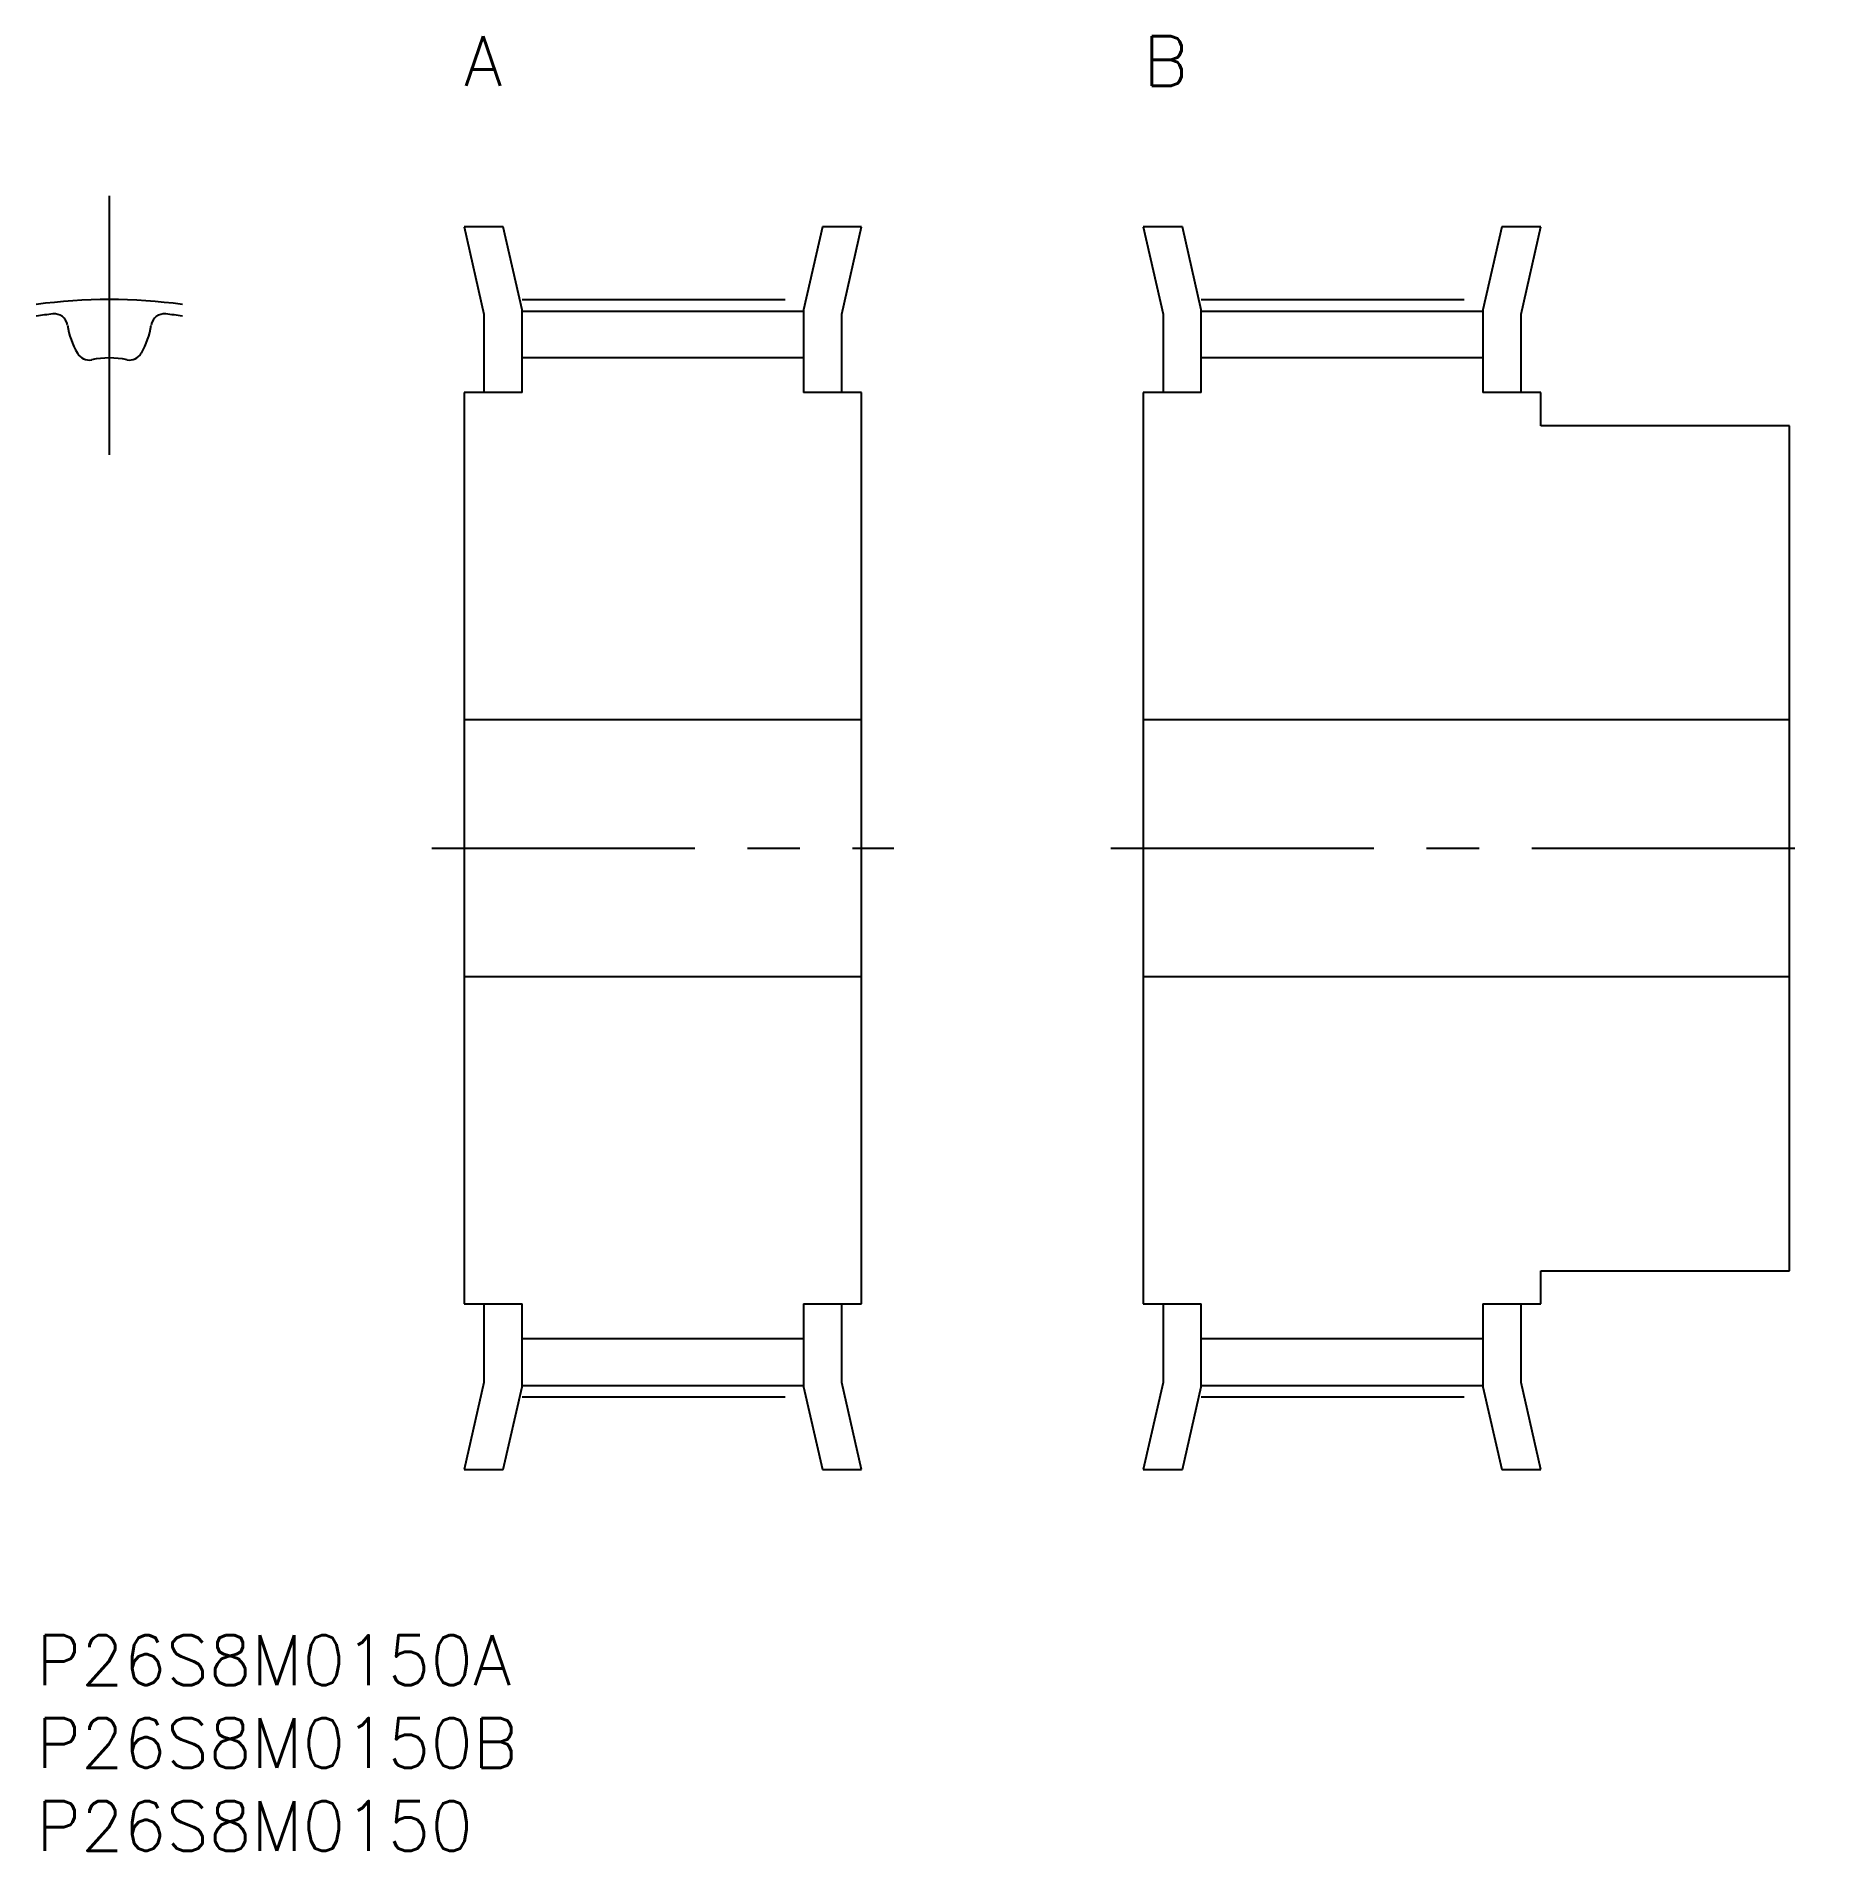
# Model space of a CAD drawing. Extents: x 0 to 108, y -13 to 96.
import ezdxf

# ---------------------------------------------------------------- set-up
doc = ezdxf.new("R2010")
doc.units = 0
doc.header["$LTSCALE"] = 0.5
doc.linetypes.add('CENTER', pattern=[50.8, 31.75, -6.35, 6.35, -6.35])
for name, color, linetype in [('MSM_CENTER', 1, 'CENTER'), ('MSM_CONTINUOUS', 7, 'CONTINUOUS'), ('MSM_PART_NUMBER', 7, 'CONTINUOUS')]:
    doc.layers.add(name, color=color, linetype=linetype)
doc.styles.get("Standard").update_dxf_attribs({"font": 'txt.shx', "height": 3, "bigfont": 'bigfont.shx'})

# ---------------------------------------------------------------- blocks, each defined once
blk = doc.blocks.new('*U31')
at = {"layer": 'MSM_PART_NUMBER'}
blk.add_text('P26S8M0150A', height=3, dxfattribs=at).set_placement((0, -3))
blk = doc.blocks.new('*U32')
at = {"layer": 'MSM_PART_NUMBER'}
blk.add_text('P26S8M0150B', height=3, dxfattribs=at).set_placement((0, -8))
blk = doc.blocks.new('*U33')
at = {"layer": 'MSM_PART_NUMBER'}
blk.add_text('P26S8M0150', height=3, dxfattribs=at).set_placement((0, -13))
blk = doc.blocks.new('*U34')
at = {"layer": 'MSM_PART_NUMBER'}
blk.add_text('A', height=3, dxfattribs=at).set_placement((25.82, 93.5))
blk = doc.blocks.new('*U35')
at = {"layer": 'MSM_PART_NUMBER'}
blk.add_text('B', height=3, dxfattribs=at).set_placement((66.82, 93.5))

msp = doc.modelspace()

# ---------------------------------------------------------------- linework, layer by layer
at = {"layer": 'MSM_CENTER'}
for p, q in [((4.41, 71.24), (4.41, 86.88)), ((29.32, 80.61), (46.32, 80.61)), ((70.32, 80.61), (87.32, 80.61)), ((23.87, 47.5), (51.77, 47.5)), ((64.87, 47.5), (107.77, 47.5)), ((29.32, 14.39), (46.32, 14.39)), ((70.32, 14.39), (87.32, 14.39))]:
    msp.add_line(p, q, dxfattribs=at)
msp.add_arc((4.41, 47.5), 33.11, 82.3441, 97.6559, dxfattribs=at)
at = {"layer": 'MSM_CONTINUOUS'}
for p, q in [((28.18, 85), (25.82, 85)), ((25.82, 85), (27.02, 79.74)), ((29.32, 80), (28.18, 85)), ((47.46, 85), (46.32, 80)), ((49.82, 85), (47.46, 85)), ((48.62, 79.74), (49.82, 85)), ((69.18, 85), (66.82, 85)), ((66.82, 85), (68.02, 79.74)), ((70.32, 80), (69.18, 85)), ((88.46, 85), (87.32, 80)), ((90.82, 85), (88.46, 85)), ((89.62, 79.74), (90.82, 85)), ((29.32, 75), (29.32, 80)), ((46.32, 80), (46.32, 75)), ((70.32, 75), (70.32, 80)), ((87.32, 80), (87.32, 75)), ((27.02, 79.74), (27.02, 75)), ((29.32, 79.92), (46.32, 79.92)), ((48.62, 75), (48.62, 79.74)), ((68.02, 79.74), (68.02, 75)), ((70.32, 79.92), (87.32, 79.92)), ((89.62, 75), (89.62, 79.74)), ((46.32, 77.09), (29.32, 77.09)), ((87.32, 77.09), (70.32, 77.09)), ((25.82, 75), (25.82, 20)), ((29.32, 75), (25.82, 75)), ((49.82, 75), (46.32, 75)), ((49.82, 20), (49.82, 75)), ((66.82, 75), (66.82, 20)), ((70.32, 75), (66.82, 75)), ((90.82, 75), (87.32, 75)), ((90.82, 73), (90.82, 75)), ((105.82, 73), (90.82, 73)), ((105.82, 22), (105.82, 73)), ((49.82, 55.25), (25.82, 55.25)), ((105.82, 55.25), (66.82, 55.25)), ((25.82, 39.75), (49.82, 39.75)), ((66.82, 39.75), (105.82, 39.75)), ((90.82, 20), (90.82, 22)), ((90.82, 22), (105.82, 22)), ((25.82, 20), (29.32, 20)), ((27.02, 20), (27.02, 15.26)), ((29.32, 15), (29.32, 20)), ((46.32, 20), (46.32, 15)), ((46.32, 20), (49.82, 20)), ((48.62, 15.26), (48.62, 20)), ((66.82, 20), (70.32, 20)), ((68.02, 20), (68.02, 15.26)), ((70.32, 15), (70.32, 20)), ((87.32, 20), (87.32, 15)), ((87.32, 20), (90.82, 20)), ((89.62, 15.26), (89.62, 20)), ((29.32, 17.91), (46.32, 17.91)), ((70.32, 17.91), (87.32, 17.91)), ((27.02, 15.26), (25.82, 10)), ((28.18, 10), (29.32, 15)), ((29.32, 15.08), (46.32, 15.08)), ((46.32, 15), (47.46, 10)), ((49.82, 10), (48.62, 15.26)), ((68.02, 15.26), (66.82, 10)), ((69.18, 10), (70.32, 15)), ((70.32, 15.08), (87.32, 15.08)), ((87.32, 15), (88.46, 10)), ((90.82, 10), (89.62, 15.26)), ((25.82, 10), (28.18, 10)), ((47.46, 10), (49.82, 10)), ((66.82, 10), (69.18, 10)), ((88.46, 10), (90.82, 10))]:
    msp.add_line(p, q, dxfattribs=at)
for centre, radius, start, end in [((4.41, 47.5), 32.42, 96.0275, 97.8187), ((1.09, 78.95), 0.8, 9.3502, 96.0275), ((7.01, 79.92), 5.2, 189.3502, 209.3753), ((1.81, 79.92), 5.2, 330.6247, 350.6498), ((7.73, 78.95), 0.8, 83.9725, 170.6498), ((4.41, 47.5), 32.42, 82.1813, 83.9725), ((3.18, 77.76), 0.8, 209.3753, 281.8712), ((4.41, 71.89), 5.2, 78.1288, 101.8712), ((5.64, 77.76), 0.8, 258.1288, 330.6247)]:
    msp.add_arc(centre, radius, start, end, dxfattribs=at)

# ---------------------------------------------------------------- block references
for name in ['*U34', '*U35', '*U31', '*U32', '*U33']:
    msp.add_blockref(name, (0, 0), dxfattribs=at)

doc.saveas('drawing.dxf')
